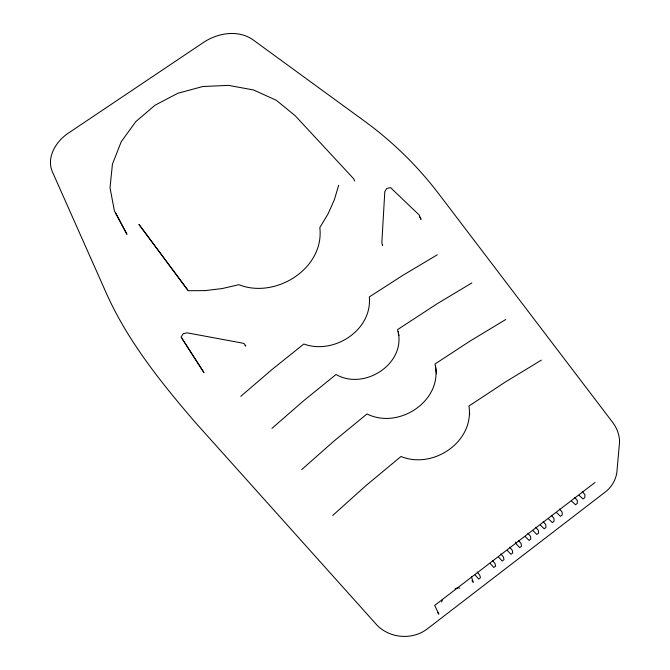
<?xml version="1.0" encoding="UTF-8"?>
<svg xmlns="http://www.w3.org/2000/svg" width="670" height="670" viewBox="0 0 670 670"><rect width="100%" height="100%" fill="white"/><g stroke="black" fill="none" stroke-linecap="round" stroke-linejoin="round"><path stroke-width="1" d="M441.664 602.037L442.284 599.776M182.416 338.191L182.273 338.811L203.948 372.604L181.051 337.077L183.203 333.752L187.072 332.822L242.992 343.199L244.441 343.945L245.815 346.097L245.069 345.352M338.693 185.205L334.347 199.761L328.032 213.964L319.816 227.566C324.674 268.603 275.362 299.297 238.855 284.691L222.13 288.577L205.196 290.596L188.329 290.73L138.924 224.375L187.625 290.051M332.714 515.465L365.736 485.8L401.003 456.479C433.088 469.67 474.544 441.672 468.941 406.037L504.77 382.377L541.352 360.117M301.659 469.628L334.012 441.044L367.009 413.943C398.893 430.006 443.548 400.417 434.989 364.003L470.005 341.097L505.733 319.523M271.961 428.331L303.703 400.71L336.047 374.497C364.647 391.054 407.452 362.989 397.553 329.623L436.899 303.904L471.839 282.949M240.773 396.339L272.02 369.505L303.845 344.02C333.844 354.983 372.528 330.151 369.304 296.936L402.955 275.269L437.242 254.826M595.01 482.475L434.688 605.395L438.883 614.164L437.719 612.606M454.997 588.905L458.029 587.699L459.762 588.159M419.713 217.139L420.174 217.649M582.23 491.579L584.902 494.577L584.843 497.609L583.101 498.949L579.115 495.398M574.642 497.391L577.306 500.406L577.297 503.405L575.547 504.744L571.602 501.16M559.483 509.016L562.122 512.056L562.231 514.97L560.472 516.319L556.594 512.667M551.309 515.28L553.931 518.337L554.098 521.21L552.348 522.558L548.504 518.873M543.119 521.562L545.732 524.627L545.966 527.457L544.207 528.806L540.397 525.087M535.707 527.24L538.312 530.322L538.596 533.111L536.829 534.467L533.06 530.715M527.893 533.228L530.489 536.327L530.833 539.065L529.066 540.422L525.33 536.636M518.513 540.422L521.093 543.538L521.503 546.234L519.736 547.591L516.034 543.764L515.732 541.996M509.703 547.172L512.274 550.305L512.759 552.951L510.984 554.308L507.324 550.447M500.892 553.931L503.446 557.072L503.999 559.668L502.215 561.041L498.597 557.139M492.458 560.388L495.004 563.554L495.616 566.1L493.832 567.473L490.247 563.537M477.241 572.046L479.762 575.237L480.491 577.707L478.707 579.081L475.189 575.078M471.965 580.697L473.238 582.331L471.353 576.502M115.751 213.035L126.957 234.341L114.444 211.075L110.022 187.801L112.426 164.175L121.245 141.697L135.767 121.672L155.005 105.232L177.785 93.289L202.767 86.522L228.52 85.366L253.536 89.981L276.249 100.24L295.152 115.684L353.81 178.907L354.472 181.042M420.534 218.202L420.978 219.442L419.236 215.045L390.501 187.583L386.657 188.546L384.806 191.612L381.833 242.666L382.595 245.689L382.428 244.684M398.122 331.457L398.91 335.553M435.458 365.778L436.48 373.718M469.569 412.661L469.67 414.646M619.582 441.815L616.886 472.09C615.898 479.913 611.593 487.14 605.37 491.947L427.837 628.468C412.603 640.704 388.466 638.552 375.711 623.728L195.33 422.443C160.457 381.858 126.303 339.422 104.872 289.926L52.252 171.503C46.247 156.855 56.347 140.985 68.491 133.037L203.647 42.336C217.767 32.956 237.942 29.514 252.624 39.53L364.907 121.421C392.88 141.831 417.82 166.336 438.791 193.881L612.807 422.586C616.969 428.113 619.457 434.88 619.582 441.815"/></g></svg>
